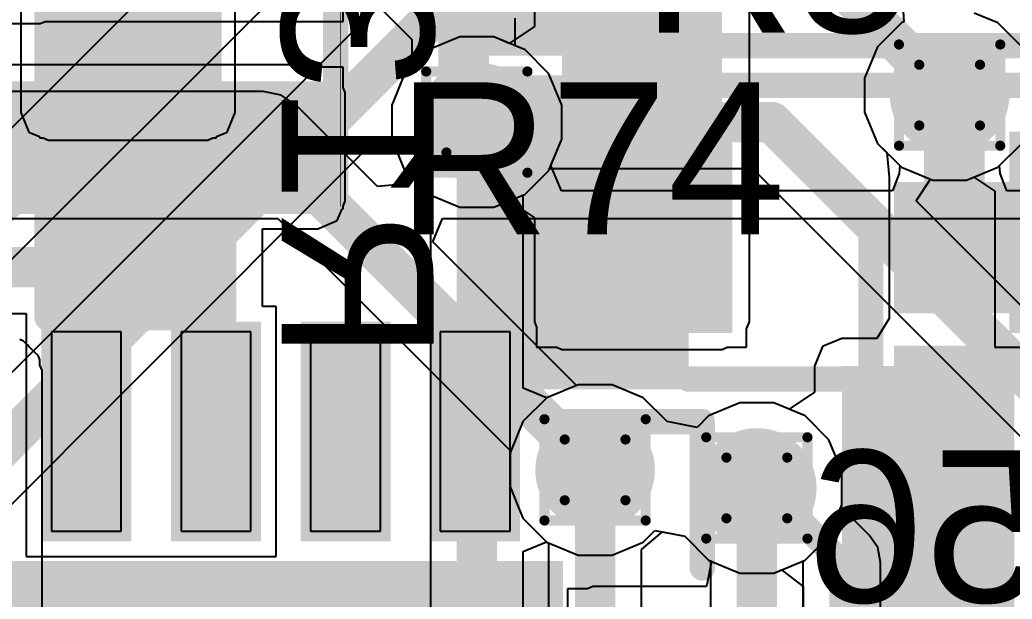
# Model space of a CAD drawing. Header units: inches. Extents: x -22 to 5433, y -13 to 5447.
# Drawn here: x -9.256 to -4.277, y 13.8 to 16.705 of the extents above; entities that cross this region are included whole.
import ezdxf

# ---------------------------------------------------------------- set-up
doc = ezdxf.new("R2010")
doc.units = ezdxf.units.IN
for name, color, linetype in [('Bottom Layer', 5, 'Continuous'), ('Bottom Overlay', 54, 'Continuous'), ('Bottom Paste', 16, 'Continuous'), ('Bottom Solder', 6, 'Continuous'), ('Drill Drawing', 1, 'Continuous'), ('Ground', 16, 'Continuous'), ('Power', 76, 'Continuous'), ('Top Layer', 1, 'Continuous'), ('Top Overlay', 2, 'Continuous'), ('Top Paste', 8, 'Continuous'), ('Top Solder', 216, 'Continuous'), ('Via Holes', 16, 'Continuous')]:
    doc.layers.add(name, color=color, linetype=linetype)
doc.styles.add('Arial', font='', dxfattribs={"height": 0.2})
doc.styles.get('Arial').set_extended_font_data('Arial')

msp = doc.modelspace()

# ---------------------------------------------------------------- hatches: boundary and pattern name
at = {"layer": 'Bottom Layer'}
for points in [[(-9.1125, 16.2398), (-8.3125, 16.2398), (-8.3125, 18.7163), (-9.1125, 18.7163)], [(-6.5358, 15.19), (-5.7319, 15.19), (-5.7319, 18.6147), (-6.5358, 18.6147)], [(-8.395, 16.2399), (-9.03, 16.2399), (-9.03, 16.6971), (-8.395, 16.6971)], [(-5.7358, 15.19), (-6.5358, 15.19), (-6.5358, 16.09), (-5.7358, 16.09)], [(-8.395, 15.3001), (-9.03, 15.3001), (-9.03, 15.7573), (-8.395, 15.7573)]]:
    msp.add_hatch(color=5, dxfattribs=at).paths.add_polyline_path(points)
h = msp.add_hatch(color=5, dxfattribs=at)
edge = h.paths.add_edge_path()
edge.add_arc((-4.5905, 16.3278), 0.3, 0, 360)
h = msp.add_hatch(color=5, dxfattribs=at)
edge = h.paths.add_edge_path()
edge.add_arc((-6.9628, 16.1924), 0.3, 0, 360)
h = msp.add_hatch(color=5, dxfattribs=at)
edge = h.paths.add_edge_path()
edge.add_arc((-6.3692, 14.4481), 0.3, 0, 360)
h = msp.add_hatch(color=5, dxfattribs=at)
edge = h.paths.add_edge_path()
edge.add_arc((-5.5577, 14.3575), 0.3, 0, 360)
at = {"layer": 'Bottom Overlay'}
for points in [[(-6.9887, 16.5249), (-5.8965, 16.5249), (-5.8965, 16.8297), (-6.9887, 16.8297)], [(-6.9927, 16.1224), (-5.9005, 16.1224), (-5.9005, 16.4272), (-6.9927, 16.4272)], [(-6.9927, 15.1318), (-6.5609, 15.1318), (-6.5609, 16.1478), (-6.9927, 16.1478)], [(-6.9927, 14.8524), (-5.9005, 14.8524), (-5.9005, 15.1572), (-6.9927, 15.1572)]]:
    msp.add_hatch(color=54, dxfattribs=at).paths.add_polyline_path(points)
at = {"layer": 'Bottom Paste'}
for points in [[(-8.395, 16.2399), (-9.03, 16.2399), (-9.03, 16.6971), (-8.395, 16.6971)], [(-5.7358, 15.19), (-6.5358, 15.19), (-6.5358, 16.09), (-5.7358, 16.09)], [(-8.395, 15.3001), (-9.03, 15.3001), (-9.03, 15.7573), (-8.395, 15.7573)]]:
    msp.add_hatch(color=16, dxfattribs=at).paths.add_polyline_path(points)
at = {"layer": 'Bottom Solder'}
for points in [[(-8.335, 16.1799), (-9.09, 16.1799), (-9.09, 16.7571), (-8.335, 16.7571)], [(-5.6808, 15.135), (-6.5908, 15.135), (-6.5908, 16.145), (-5.6808, 16.145)], [(-3.3808, 15.135), (-4.2908, 15.135), (-4.2908, 16.145), (-3.3808, 16.145)], [(-8.335, 15.2401), (-9.09, 15.2401), (-9.09, 15.8173), (-8.335, 15.8173)]]:
    msp.add_hatch(color=6, dxfattribs=at).paths.add_polyline_path(points)
at = {"layer": 'Ground'}
h = msp.add_hatch(color=16, dxfattribs=at)
edge = h.paths.add_edge_path()
edge.add_arc((-4.5905, 16.3278), 0.3, 0, 360)
h = msp.add_hatch(color=16, dxfattribs=at)
edge = h.paths.add_edge_path()
edge.add_arc((-6.9628, 16.1924), 0.3, 0, 360)
h = msp.add_hatch(color=16, dxfattribs=at)
edge = h.paths.add_edge_path()
edge.add_arc((-6.3692, 14.4481), 0.3, 0, 360)
h = msp.add_hatch(color=16, dxfattribs=at)
edge = h.paths.add_edge_path()
edge.add_arc((-5.5577, 14.3575), 0.3, 0, 360)
at = {"layer": 'Power'}
h = msp.add_hatch(color=76, dxfattribs=at)
edge = h.paths.add_edge_path()
edge.add_arc((-4.5905, 16.3278), 0.3, 0, 360)
h = msp.add_hatch(color=76, dxfattribs=at)
edge = h.paths.add_edge_path()
edge.add_arc((-6.9628, 16.1924), 0.3, 0, 360)
h = msp.add_hatch(color=76, dxfattribs=at)
edge = h.paths.add_edge_path()
edge.add_arc((-6.3692, 14.4481), 0.3, 0, 360)
h = msp.add_hatch(color=76, dxfattribs=at)
edge = h.paths.add_edge_path()
edge.add_arc((-5.5577, 14.3575), 0.3, 0, 360)
at = {"layer": 'Top Layer'}
h = msp.add_hatch(color=1, dxfattribs=at)
edge = h.paths.add_edge_path()
edge.add_arc((-4.5905, 16.3278), 0.3, 0, 360)
h = msp.add_hatch(color=1, dxfattribs=at)
edge = h.paths.add_edge_path()
edge.add_arc((-6.9628, 16.1924), 0.3, 0, 360)
for points in [[(-9.5319, 15.7954), (-7.76, 15.7954), (-7.76, 16.3415), (-9.5319, 16.3415)], [(-9.4092, 16.3415), (-8.7742, 16.3415), (-8.7742, 15.8843), (-9.4092, 15.8843)], [(-7.76, 15.8843), (-8.395, 15.8843), (-8.395, 16.3415), (-7.76, 16.3415)], [(-4.3674, 15.79), (-4.3674, 15.335), (-4.7674, 15.335), (-4.7674, 15.79)], [(-8.747, 15.14), (-8.747, 14.14), (-9.097, 14.14), (-9.097, 15.14)], [(-8.0967, 15.14), (-8.0967, 14.14), (-8.4467, 14.14), (-8.4467, 15.14)], [(-7.4465, 15.14), (-7.4465, 14.14), (-7.7965, 14.14), (-7.7965, 15.14)], [(-6.7962, 15.14), (-6.7962, 14.14), (-7.1463, 14.14), (-7.1463, 15.14)], [(-5.1307, 12.069), (-4.3674, 12.069), (-4.3674, 14.969), (-5.1307, 14.969)], [(-4.3674, 14.969), (-4.3674, 14.119), (-4.7674, 14.119), (-4.7674, 14.969)], [(-4.7674, 13.49), (-4.7674, 13.945), (-4.3674, 13.945), (-4.3674, 13.49)], [(-6.5814, 13.94), (-6.5814, 11.24), (-9.2814, 11.24), (-9.2814, 13.94)]]:
    msp.add_hatch(color=1, dxfattribs=at).paths.add_polyline_path(points)
h = msp.add_hatch(color=1, dxfattribs=at)
edge = h.paths.add_edge_path()
edge.add_arc((-6.3692, 14.4481), 0.3, 0, 360)
h = msp.add_hatch(color=1, dxfattribs=at)
edge = h.paths.add_edge_path()
edge.add_arc((-5.5577, 14.3575), 0.3, 0, 360)
at = {"layer": 'Top Paste'}
for points in [[(-9.4092, 16.3415), (-8.7742, 16.3415), (-8.7742, 15.8843), (-9.4092, 15.8843)], [(-7.76, 15.8843), (-8.395, 15.8843), (-8.395, 16.3415), (-7.76, 16.3415)], [(-4.4174, 14.919), (-4.4174, 14.169), (-4.7174, 14.169), (-4.7174, 14.919)]]:
    msp.add_hatch(color=8, dxfattribs=at).paths.add_polyline_path(points)
at = {"layer": 'Top Solder'}
for points in [[(-9.4642, 16.3965), (-8.7192, 16.3965), (-8.7192, 15.8293), (-9.4642, 15.8293)], [(-7.705, 15.8293), (-8.45, 15.8293), (-8.45, 16.3965), (-7.705, 16.3965)], [(-4.2658, 15.8916), (-4.2658, 15.2334), (-4.869, 15.2334), (-4.869, 15.8916)], [(-8.6962, 15.1908), (-8.6962, 14.0892), (-9.1478, 14.0892), (-9.1478, 15.1908)], [(-8.0459, 15.1908), (-8.0459, 14.0892), (-8.4975, 14.0892), (-8.4975, 15.1908)], [(-7.3957, 15.1908), (-7.3957, 14.0892), (-7.8473, 14.0892), (-7.8473, 15.1908)], [(-6.7454, 15.1908), (-6.7454, 14.0892), (-7.1971, 14.0892), (-7.1971, 15.1908)], [(-4.2658, 15.0706), (-4.2658, 14.0174), (-4.869, 14.0174), (-4.869, 15.0706)], [(-4.869, 13.3884), (-4.869, 14.0466), (-4.2658, 14.0466), (-4.2658, 13.3884)], [(-6.5306, 13.9908), (-6.5306, 11.1892), (-9.3322, 11.1892), (-9.3322, 13.9908)]]:
    msp.add_hatch(color=216, dxfattribs=at).paths.add_polyline_path(points)
at = {"layer": 'Via Holes'}
h = msp.add_hatch(color=7, dxfattribs=at)
edge = h.paths.add_edge_path()
edge.add_arc((-4.5905, 16.3278), 0.15, 0, 360)
h = msp.add_hatch(color=7, dxfattribs=at)
edge = h.paths.add_edge_path()
edge.add_arc((-6.9628, 16.1924), 0.15, 0, 360)
h = msp.add_hatch(color=7, dxfattribs=at)
edge = h.paths.add_edge_path()
edge.add_arc((-6.3692, 14.4481), 0.15, 0, 360)
h = msp.add_hatch(color=7, dxfattribs=at)
edge = h.paths.add_edge_path()
edge.add_arc((-5.5577, 14.3575), 0.15, 0, 360)

# ---------------------------------------------------------------- linework, layer by layer
at = {"layer": 'Bottom Layer'}
for p, q in [((-5.5945, 15.19), (-5.5945, 18.1293)), ((-9.25, 17.757), (-9.25, 16.2398)), ((-8.175, 16.2398), (-8.175, 17.0886)), ((-6.6733, 17.0803), (-6.6733, 16.6721)), ((-4.8295, 16.8284), (-4.8194, 16.6951)), ((-4.8324, 16.6898), (-4.9525, 16.5696)), ((-4.8194, 16.6951), (-4.8324, 16.6898)), ((-6.6733, 16.6721), (-6.8003, 16.5872)), ((-7.0477, 16.6194), (-7.2047, 16.5544)), ((-6.8779, 16.6194), (-7.0477, 16.6194)), ((-6.8003, 16.5872), (-6.8779, 16.6194)), ((-7.2047, 16.5544), (-7.3248, 16.4342)), ((-4.9525, 16.5696), (-5.0175, 16.4127)), ((-7.3248, 16.4342), (-7.3898, 16.2773)), ((-5.0175, 16.4127), (-5.0175, 16.2428)), ((-9.25, 16.2398), (-9.2097, 16.1426)), ((-8.2153, 16.1426), (-8.175, 16.2398)), ((-7.3898, 16.2773), (-7.3898, 16.1074)), ((-5.0175, 16.2428), (-4.9525, 16.0859)), ((-9.2097, 16.1426), (-9.157, 16.1208)), ((-8.268, 16.1208), (-8.2153, 16.1426)), ((-9.157, 16.1208), (-9.157, 16.1129)), ((-9.157, 16.1129), (-9.138, 16.1129)), ((-9.138, 16.1129), (-9.1125, 16.1024)), ((-9.1125, 16.1024), (-8.3125, 16.1024)), ((-8.3125, 16.1024), (-8.287, 16.1129)), ((-8.287, 16.1129), (-8.268, 16.1129)), ((-8.268, 16.1129), (-8.268, 16.1208)), ((-7.3898, 16.1074), (-7.3248, 15.9505)), ((-4.9525, 16.0859), (-4.8324, 15.9658)), ((-7.3248, 15.9505), (-7.2047, 15.8304)), ((-4.8324, 15.9658), (-4.6754, 15.9008)), ((-4.6754, 15.9008), (-4.5056, 15.9008)), ((-4.5056, 15.9008), (-4.4684, 15.9162)), ((-4.4684, 15.9162), (-4.3628, 15.8456)), ((-4.3628, 15.8456), (-4.3628, 15.063)), ((-7.2047, 15.8304), (-7.0477, 15.7654)), ((-6.8779, 15.7654), (-6.8003, 15.7975)), ((-6.8003, 15.7975), (-6.6733, 15.7127)), ((-7.0477, 15.7654), (-6.8779, 15.7654)), ((-6.6733, 15.7127), (-6.6733, 15.19)), ((-6.6733, 15.19), (-6.6628, 15.1647)), ((-5.6088, 15.1554), (-5.5945, 15.19)), ((-6.6628, 15.1647), (-6.6628, 15.063)), ((-5.6088, 15.063), (-5.6088, 15.1554)), ((-9.2368, 15.0936), (-9.2561, 15.1017)), ((-9.2174, 15.0743), (-9.2368, 15.0936)), ((-9.2368, 15.0936), (-9.2368, 15.0936)), ((-9.2368, 15.0936), (-9.2368, 15.0936)), ((-9.2115, 15.0719), (-9.2174, 15.0743)), ((-9.2091, 15.0659), (-9.2115, 15.0719)), ((-9.1901, 15.047), (-9.2091, 15.0659)), ((-9.1842, 15.0445), (-9.1901, 15.047)), ((-9.1817, 15.0386), (-9.1842, 15.0445)), ((-9.1624, 15.0193), (-9.1817, 15.0386)), ((-6.6628, 15.063), (-6.5611, 15.063)), ((-6.5611, 15.063), (-6.5358, 15.0525)), ((-6.5358, 15.0525), (-5.7319, 15.0525)), ((-5.7319, 15.0525), (-5.7067, 15.063)), ((-5.7067, 15.063), (-5.6088, 15.063)), ((-4.3628, 15.063), (-3.3088, 15.063)), ((-9.1624, 15.0192), (-9.1624, 15.0193)), ((-9.1544, 14.9999), (-9.1624, 15.0192)), ((-9.1624, 15.0192), (-9.1624, 15.0192)), ((-9.1544, 14.9726), (-9.1544, 14.9999)), ((-9.1439, 14.9473), (-9.1544, 14.9726)), ((-9.1439, 11.8872), (-9.1439, 14.9473)), ((-6.4542, 14.8751), (-6.6111, 14.8101)), ((-6.2843, 14.8751), (-6.4542, 14.8751)), ((-6.1274, 14.8101), (-6.2843, 14.8751)), ((-6.6111, 14.8101), (-6.7312, 14.69)), ((-6.0073, 14.69), (-6.1274, 14.8101)), ((-5.6426, 14.7845), (-5.7996, 14.7195)), ((-5.4728, 14.7845), (-5.6426, 14.7845)), ((-5.3158, 14.7195), (-5.4728, 14.7845)), ((-6.7312, 14.69), (-6.7962, 14.533)), ((-5.8579, 14.6612), (-6.0073, 14.69)), ((-5.7996, 14.7195), (-5.8579, 14.6612)), ((-5.1957, 14.5993), (-5.3158, 14.7195)), ((-5.1307, 14.4424), (-5.1957, 14.5993)), ((-6.7962, 14.533), (-6.7962, 14.3632)), ((-5.1307, 14.2725), (-5.1307, 14.4424)), ((-6.7962, 14.3632), (-6.7312, 14.2062)), ((-5.1348, 14.2626), (-5.1307, 14.2725)), ((-4.9934, 14.1211), (-5.1348, 14.2626)), ((-6.7312, 14.2062), (-6.6111, 14.0861)), ((-6.1362, 14.0481), (-6.0318, 14.1372)), ((-6.0318, 14.1372), (-5.9197, 14.1156)), ((-5.9197, 14.1156), (-5.7996, 13.9955)), ((-4.9933, 14.1211), (-4.9934, 14.1211)), ((-4.9512, 14.0581), (-4.9933, 14.1211)), ((-6.6111, 14.0861), (-6.6023, 14.0825)), ((-6.6023, 14.0825), (-6.6023, 12.6964)), ((-6.1362, 12.7929), (-6.1362, 14.0481)), ((-4.9365, 13.9837), (-4.9512, 14.0581)), ((-5.7996, 13.9955), (-5.6426, 13.9305)), ((-5.4728, 13.9305), (-5.434, 13.9465)), ((-5.434, 13.9465), (-5.3249, 13.8624)), ((-4.9365, 13.4427), (-4.9365, 13.9837)), ((-5.6426, 13.9305), (-5.4728, 13.9305)), ((-5.3249, 13.8624), (-5.3249, 13.4427))]:
    msp.add_line(p, q, dxfattribs=at)
for points in [[(-6.1339, 16.4761, 0.127, 0.127, 0), (-6.1339, 17.0212, 0.127, 0.127, 0)], [(-6.3692, 12.6964, 0.2032, 0.2032, 0), (-6.3692, 14.4481, 0.2032, 0.2032, 0)], [(-5.5577, 14.3575, 0.127, 0.127, 0), (-5.5044, 14.3575, 0.127, 0.127, 0)], [(-5.5044, 14.3575, 0.127, 0.127, 0), (-5.1307, 13.9837, 0.127, 0.127, 0)], [(-5.1307, 13.0871, 0.127, 0.127, 0), (-5.1307, 13.9837, 0.127, 0.127, 0)]]:
    msp.add_lwpolyline(points, format="xyseb", dxfattribs=at)
for points in [[(-6.1656, 16.4761, 0.0635, 0.0635, 1), (-6.1021, 16.4761, 0.0635, 0.0635, 1)], [(-6.42, 14.4481, 0.1016, 0.1016, 1), (-6.3184, 14.4481, 0.1016, 0.1016, 1)], [(-5.5894, 14.3575, 0.0635, 0.0635, 1), (-5.5259, 14.3575, 0.0635, 0.0635, 1)], [(-5.5362, 14.3575, 0.0635, 0.0635, 1), (-5.4727, 14.3575, 0.0635, 0.0635, 1)], [(-5.5362, 14.3575, 0.0635, 0.0635, 1), (-5.4727, 14.3575, 0.0635, 0.0635, 1)], [(-5.1624, 13.9837, 0.0635, 0.0635, 1), (-5.0989, 13.9837, 0.0635, 0.0635, 1)], [(-5.1624, 13.9837, 0.0635, 0.0635, 1), (-5.0989, 13.9837, 0.0635, 0.0635, 1)]]:
    msp.add_lwpolyline(points, format="xyseb", close=True, dxfattribs=at)
at = {"layer": 'Bottom Overlay'}
for points in [[(-9.1189, 16.278, 0.127, 0.127, 0), (-9.1189, 16.786, 0.127, 0.127, 0)], [(-8.3061, 16.278, 0.127, 0.127, 0), (-8.3061, 16.786, 0.127, 0.127, 0)], [(-5.8963, 16.5755, 0.127, 0.127, 0), (-4.0421, 16.5755, 0.127, 0.127, 0)], [(-5.9002, 16.3766, 0.127, 0.127, 0), (-4.046, 16.3766, 0.127, 0.127, 0)], [(-9.1189, 15.2112, 0.127, 0.127, 0), (-9.1189, 15.7192, 0.127, 0.127, 0)], [(-8.3061, 15.2112, 0.127, 0.127, 0), (-8.3061, 15.7192, 0.127, 0.127, 0)], [(-9.1189, 15.2112, 0.127, 0.127, 0), (-8.3061, 15.2112, 0.127, 0.127, 0)], [(-5.9002, 14.9034, 0.127, 0.127, 0), (-4.046, 14.9034, 0.127, 0.127, 0)]]:
    msp.add_lwpolyline(points, format="xyseb", dxfattribs=at)
for points in [[(-5.9281, 16.5755, 0.0635, 0.0635, 1), (-5.8646, 16.5755, 0.0635, 0.0635, 1)], [(-5.932, 16.3766, 0.0635, 0.0635, 1), (-5.8685, 16.3766, 0.0635, 0.0635, 1)], [(-9.1506, 16.278, 0.0635, 0.0635, 1), (-9.0871, 16.278, 0.0635, 0.0635, 1)], [(-8.3378, 16.278, 0.0635, 0.0635, 1), (-8.2743, 16.278, 0.0635, 0.0635, 1)], [(-9.1506, 15.7192, 0.0635, 0.0635, 1), (-9.0871, 15.7192, 0.0635, 0.0635, 1)], [(-8.3378, 15.7192, 0.0635, 0.0635, 1), (-8.2743, 15.7192, 0.0635, 0.0635, 1)], [(-9.1506, 15.2112, 0.0635, 0.0635, 1), (-9.0871, 15.2112, 0.0635, 0.0635, 1)], [(-9.1506, 15.2112, 0.0635, 0.0635, 1), (-9.0871, 15.2112, 0.0635, 0.0635, 1)], [(-8.3378, 15.2112, 0.0635, 0.0635, 1), (-8.2743, 15.2112, 0.0635, 0.0635, 1)], [(-8.3378, 15.2112, 0.0635, 0.0635, 1), (-8.2743, 15.2112, 0.0635, 0.0635, 1)], [(-5.932, 14.9034, 0.0635, 0.0635, 1), (-5.8685, 14.9034, 0.0635, 0.0635, 1)]]:
    msp.add_lwpolyline(points, format="xyseb", close=True, dxfattribs=at)
at = {"layer": 'Drill Drawing'}
for points in [[(-4.8445, 16.5818, 0.0508, 0.0508, 0), (-4.3365, 16.5818, 0.0508, 0.0508, 0)], [(-4.8445, 16.0738, 0.0508, 0.0508, 0), (-4.8445, 16.5818, 0.0508, 0.0508, 0)], [(-4.3365, 16.0738, 0.0508, 0.0508, 0), (-4.3365, 16.5818, 0.0508, 0.0508, 0)], [(-4.7429, 16.4802, 0.0508, 0.0508, 0), (-4.4381, 16.4802, 0.0508, 0.0508, 0)], [(-4.7429, 16.1754, 0.0508, 0.0508, 0), (-4.7429, 16.4802, 0.0508, 0.0508, 0)], [(-4.4381, 16.1754, 0.0508, 0.0508, 0), (-4.4381, 16.4802, 0.0508, 0.0508, 0)], [(-7.2168, 16.4464, 0.0508, 0.0508, 0), (-6.7088, 16.4464, 0.0508, 0.0508, 0)], [(-7.2168, 15.9384, 0.0508, 0.0508, 0), (-7.2168, 16.4464, 0.0508, 0.0508, 0)], [(-6.7088, 15.9384, 0.0508, 0.0508, 0), (-6.7088, 16.4464, 0.0508, 0.0508, 0)], [(-7.1152, 16.3448, 0.0508, 0.0508, 0), (-6.8104, 16.3448, 0.0508, 0.0508, 0)], [(-7.1152, 16.04, 0.0508, 0.0508, 0), (-7.1152, 16.3448, 0.0508, 0.0508, 0)], [(-6.8104, 16.04, 0.0508, 0.0508, 0), (-6.8104, 16.3448, 0.0508, 0.0508, 0)], [(-4.7429, 16.1754, 0.0508, 0.0508, 0), (-4.4381, 16.1754, 0.0508, 0.0508, 0)], [(-4.8445, 16.0738, 0.0508, 0.0508, 0), (-4.3365, 16.0738, 0.0508, 0.0508, 0)], [(-7.1152, 16.04, 0.0508, 0.0508, 0), (-6.8104, 16.04, 0.0508, 0.0508, 0)], [(-7.2168, 15.9384, 0.0508, 0.0508, 0), (-6.7088, 15.9384, 0.0508, 0.0508, 0)], [(-6.6232, 14.7021, 0.0508, 0.0508, 0), (-6.1152, 14.7021, 0.0508, 0.0508, 0)], [(-6.6232, 14.1941, 0.0508, 0.0508, 0), (-6.6232, 14.7021, 0.0508, 0.0508, 0)], [(-6.1152, 14.1941, 0.0508, 0.0508, 0), (-6.1152, 14.7021, 0.0508, 0.0508, 0)], [(-6.5216, 14.6005, 0.0508, 0.0508, 0), (-6.2168, 14.6005, 0.0508, 0.0508, 0)], [(-6.5216, 14.2957, 0.0508, 0.0508, 0), (-6.5216, 14.6005, 0.0508, 0.0508, 0)], [(-6.2168, 14.2957, 0.0508, 0.0508, 0), (-6.2168, 14.6005, 0.0508, 0.0508, 0)], [(-5.8117, 14.6115, 0.0508, 0.0508, 0), (-5.3037, 14.6115, 0.0508, 0.0508, 0)], [(-5.8117, 14.1035, 0.0508, 0.0508, 0), (-5.8117, 14.6115, 0.0508, 0.0508, 0)], [(-5.3037, 14.1035, 0.0508, 0.0508, 0), (-5.3037, 14.6115, 0.0508, 0.0508, 0)], [(-5.7101, 14.5099, 0.0508, 0.0508, 0), (-5.4053, 14.5099, 0.0508, 0.0508, 0)], [(-5.7101, 14.2051, 0.0508, 0.0508, 0), (-5.7101, 14.5099, 0.0508, 0.0508, 0)], [(-5.4053, 14.2051, 0.0508, 0.0508, 0), (-5.4053, 14.5099, 0.0508, 0.0508, 0)], [(-6.5216, 14.2957, 0.0508, 0.0508, 0), (-6.2168, 14.2957, 0.0508, 0.0508, 0)], [(-6.6232, 14.1941, 0.0508, 0.0508, 0), (-6.1152, 14.1941, 0.0508, 0.0508, 0)], [(-5.7101, 14.2051, 0.0508, 0.0508, 0), (-5.4053, 14.2051, 0.0508, 0.0508, 0)], [(-5.8117, 14.1035, 0.0508, 0.0508, 0), (-5.3037, 14.1035, 0.0508, 0.0508, 0)]]:
    msp.add_lwpolyline(points, format="xyseb", dxfattribs=at)
for points in [[(-4.8572, 16.5818, 0.0254, 0.0254, 1), (-4.8318, 16.5818, 0.0254, 0.0254, 1)], [(-4.8572, 16.5818, 0.0254, 0.0254, 1), (-4.8318, 16.5818, 0.0254, 0.0254, 1)], [(-4.3492, 16.5818, 0.0254, 0.0254, 1), (-4.3238, 16.5818, 0.0254, 0.0254, 1)], [(-4.3492, 16.5818, 0.0254, 0.0254, 1), (-4.3238, 16.5818, 0.0254, 0.0254, 1)], [(-4.7556, 16.4802, 0.0254, 0.0254, 1), (-4.7302, 16.4802, 0.0254, 0.0254, 1)], [(-4.7556, 16.4802, 0.0254, 0.0254, 1), (-4.7302, 16.4802, 0.0254, 0.0254, 1)], [(-4.4508, 16.4802, 0.0254, 0.0254, 1), (-4.4254, 16.4802, 0.0254, 0.0254, 1)], [(-4.4508, 16.4802, 0.0254, 0.0254, 1), (-4.4254, 16.4802, 0.0254, 0.0254, 1)], [(-7.2295, 16.4464, 0.0254, 0.0254, 1), (-7.2041, 16.4464, 0.0254, 0.0254, 1)], [(-7.2295, 16.4464, 0.0254, 0.0254, 1), (-7.2041, 16.4464, 0.0254, 0.0254, 1)], [(-6.7215, 16.4464, 0.0254, 0.0254, 1), (-6.6961, 16.4464, 0.0254, 0.0254, 1)], [(-6.7215, 16.4464, 0.0254, 0.0254, 1), (-6.6961, 16.4464, 0.0254, 0.0254, 1)], [(-7.1279, 16.3448, 0.0254, 0.0254, 1), (-7.1025, 16.3448, 0.0254, 0.0254, 1)], [(-7.1279, 16.3448, 0.0254, 0.0254, 1), (-7.1025, 16.3448, 0.0254, 0.0254, 1)], [(-6.8231, 16.3448, 0.0254, 0.0254, 1), (-6.7977, 16.3448, 0.0254, 0.0254, 1)], [(-6.8231, 16.3448, 0.0254, 0.0254, 1), (-6.7977, 16.3448, 0.0254, 0.0254, 1)], [(-4.7556, 16.1754, 0.0254, 0.0254, 1), (-4.7302, 16.1754, 0.0254, 0.0254, 1)], [(-4.7556, 16.1754, 0.0254, 0.0254, 1), (-4.7302, 16.1754, 0.0254, 0.0254, 1)], [(-4.4508, 16.1754, 0.0254, 0.0254, 1), (-4.4254, 16.1754, 0.0254, 0.0254, 1)], [(-4.4508, 16.1754, 0.0254, 0.0254, 1), (-4.4254, 16.1754, 0.0254, 0.0254, 1)], [(-4.8572, 16.0738, 0.0254, 0.0254, 1), (-4.8318, 16.0738, 0.0254, 0.0254, 1)], [(-4.8572, 16.0738, 0.0254, 0.0254, 1), (-4.8318, 16.0738, 0.0254, 0.0254, 1)], [(-4.3492, 16.0738, 0.0254, 0.0254, 1), (-4.3238, 16.0738, 0.0254, 0.0254, 1)], [(-4.3492, 16.0738, 0.0254, 0.0254, 1), (-4.3238, 16.0738, 0.0254, 0.0254, 1)], [(-7.1279, 16.04, 0.0254, 0.0254, 1), (-7.1025, 16.04, 0.0254, 0.0254, 1)], [(-7.1279, 16.04, 0.0254, 0.0254, 1), (-7.1025, 16.04, 0.0254, 0.0254, 1)], [(-6.8231, 16.04, 0.0254, 0.0254, 1), (-6.7977, 16.04, 0.0254, 0.0254, 1)], [(-6.8231, 16.04, 0.0254, 0.0254, 1), (-6.7977, 16.04, 0.0254, 0.0254, 1)], [(-7.2295, 15.9384, 0.0254, 0.0254, 1), (-7.2041, 15.9384, 0.0254, 0.0254, 1)], [(-7.2295, 15.9384, 0.0254, 0.0254, 1), (-7.2041, 15.9384, 0.0254, 0.0254, 1)], [(-6.7215, 15.9384, 0.0254, 0.0254, 1), (-6.6961, 15.9384, 0.0254, 0.0254, 1)], [(-6.7215, 15.9384, 0.0254, 0.0254, 1), (-6.6961, 15.9384, 0.0254, 0.0254, 1)], [(-6.6359, 14.7021, 0.0254, 0.0254, 1), (-6.6105, 14.7021, 0.0254, 0.0254, 1)], [(-6.6359, 14.7021, 0.0254, 0.0254, 1), (-6.6105, 14.7021, 0.0254, 0.0254, 1)], [(-6.1279, 14.7021, 0.0254, 0.0254, 1), (-6.1025, 14.7021, 0.0254, 0.0254, 1)], [(-6.1279, 14.7021, 0.0254, 0.0254, 1), (-6.1025, 14.7021, 0.0254, 0.0254, 1)], [(-6.5343, 14.6005, 0.0254, 0.0254, 1), (-6.5089, 14.6005, 0.0254, 0.0254, 1)], [(-6.5343, 14.6005, 0.0254, 0.0254, 1), (-6.5089, 14.6005, 0.0254, 0.0254, 1)], [(-6.2295, 14.6005, 0.0254, 0.0254, 1), (-6.2041, 14.6005, 0.0254, 0.0254, 1)], [(-6.2295, 14.6005, 0.0254, 0.0254, 1), (-6.2041, 14.6005, 0.0254, 0.0254, 1)], [(-5.8244, 14.6115, 0.0254, 0.0254, 1), (-5.799, 14.6115, 0.0254, 0.0254, 1)], [(-5.8244, 14.6115, 0.0254, 0.0254, 1), (-5.799, 14.6115, 0.0254, 0.0254, 1)], [(-5.3164, 14.6115, 0.0254, 0.0254, 1), (-5.291, 14.6115, 0.0254, 0.0254, 1)], [(-5.3164, 14.6115, 0.0254, 0.0254, 1), (-5.291, 14.6115, 0.0254, 0.0254, 1)], [(-5.7228, 14.5099, 0.0254, 0.0254, 1), (-5.6974, 14.5099, 0.0254, 0.0254, 1)], [(-5.7228, 14.5099, 0.0254, 0.0254, 1), (-5.6974, 14.5099, 0.0254, 0.0254, 1)], [(-5.418, 14.5099, 0.0254, 0.0254, 1), (-5.3926, 14.5099, 0.0254, 0.0254, 1)], [(-5.418, 14.5099, 0.0254, 0.0254, 1), (-5.3926, 14.5099, 0.0254, 0.0254, 1)], [(-6.5343, 14.2957, 0.0254, 0.0254, 1), (-6.5089, 14.2957, 0.0254, 0.0254, 1)], [(-6.5343, 14.2957, 0.0254, 0.0254, 1), (-6.5089, 14.2957, 0.0254, 0.0254, 1)], [(-6.2295, 14.2957, 0.0254, 0.0254, 1), (-6.2041, 14.2957, 0.0254, 0.0254, 1)], [(-6.2295, 14.2957, 0.0254, 0.0254, 1), (-6.2041, 14.2957, 0.0254, 0.0254, 1)], [(-6.6359, 14.1941, 0.0254, 0.0254, 1), (-6.6105, 14.1941, 0.0254, 0.0254, 1)], [(-6.6359, 14.1941, 0.0254, 0.0254, 1), (-6.6105, 14.1941, 0.0254, 0.0254, 1)], [(-6.1279, 14.1941, 0.0254, 0.0254, 1), (-6.1025, 14.1941, 0.0254, 0.0254, 1)], [(-6.1279, 14.1941, 0.0254, 0.0254, 1), (-6.1025, 14.1941, 0.0254, 0.0254, 1)], [(-5.7228, 14.2051, 0.0254, 0.0254, 1), (-5.6974, 14.2051, 0.0254, 0.0254, 1)], [(-5.7228, 14.2051, 0.0254, 0.0254, 1), (-5.6974, 14.2051, 0.0254, 0.0254, 1)], [(-5.418, 14.2051, 0.0254, 0.0254, 1), (-5.3926, 14.2051, 0.0254, 0.0254, 1)], [(-5.418, 14.2051, 0.0254, 0.0254, 1), (-5.3926, 14.2051, 0.0254, 0.0254, 1)], [(-5.8244, 14.1035, 0.0254, 0.0254, 1), (-5.799, 14.1035, 0.0254, 0.0254, 1)], [(-5.8244, 14.1035, 0.0254, 0.0254, 1), (-5.799, 14.1035, 0.0254, 0.0254, 1)], [(-5.3164, 14.1035, 0.0254, 0.0254, 1), (-5.291, 14.1035, 0.0254, 0.0254, 1)], [(-5.3164, 14.1035, 0.0254, 0.0254, 1), (-5.291, 14.1035, 0.0254, 0.0254, 1)]]:
    msp.add_lwpolyline(points, format="xyseb", close=True, dxfattribs=at)
at = {"layer": 'Ground'}
for p, q in [((-7.928, 17.5328), (-9.877, 15.5838)), ((-9.5474, 15.2542), (-7.6667, 17.1349)), ((-7.2245, 17.0079), (-9.0198, 15.2126)), ((-4.3486, 16.6898), (-4.4671, 16.7388)), ((-4.2285, 16.5696), (-4.3486, 16.6898)), ((-4.3486, 15.9658), (-4.2285, 16.0859)), ((-8.6901, 14.883), (-7.5071, 16.066)), ((-7.5071, 16.066), (-7.3594, 16.0341)), ((-7.3594, 16.0341), (-7.3248, 15.9505)), ((-7.3248, 15.9505), (-7.2047, 15.8304)), ((-6.7209, 15.8304), (-6.6008, 15.9505)), ((-6.6008, 15.9505), (-6.5972, 15.9593)), ((-6.5972, 15.9593), (-5.5795, 15.9593)), ((-5.5795, 15.9593), (-4.0363, 14.4161)), ((-4.5056, 15.9008), (-4.3486, 15.9658)), ((-4.7588, 15.7978), (-4.6869, 15.9055)), ((-4.6869, 15.9055), (-4.6754, 15.9008)), ((-4.6754, 15.9008), (-4.5056, 15.9008)), ((-7.2047, 15.8304), (-7.1959, 15.8267)), ((-7.1959, 15.8267), (-7.1959, 13.5986)), ((-6.7297, 15.8267), (-6.7209, 15.8304)), ((-6.7297, 14.8574), (-6.7297, 15.8267)), ((-3.7749, 14.814), (-4.7588, 15.7978)), ((-9.0198, 15.2126), (-11.0127, 13.2197)), ((-9.0198, 15.2126), (-9.0198, 15.2126)), ((-11.7219, 11.8512), (-8.6901, 14.883)), ((-8.6901, 14.883), (-8.6901, 14.883)), ((-6.6124, 14.8088), (-6.7297, 14.8574)), ((-6.4542, 14.8751), (-6.6111, 14.8101)), ((-6.2843, 14.8751), (-6.4542, 14.8751)), ((-6.1274, 14.8101), (-6.2843, 14.8751)), ((-6.6111, 14.8101), (-6.6124, 14.8088)), ((-6.0073, 14.69), (-6.1274, 14.8101)), ((-5.6426, 14.7845), (-5.7996, 14.7195)), ((-5.4728, 14.7845), (-5.6426, 14.7845)), ((-5.3158, 14.7195), (-5.4728, 14.7845)), ((-5.8579, 14.6612), (-6.0073, 14.69)), ((-5.7996, 14.7195), (-5.8579, 14.6612)), ((-5.1957, 14.5993), (-5.3158, 14.7195)), ((-5.1307, 14.4424), (-5.1957, 14.5993)), ((-5.1307, 14.2725), (-5.1307, 14.4424)), ((-5.1957, 14.1156), (-5.1307, 14.2725)), ((-6.1274, 14.0861), (-6.0691, 14.1444)), ((-6.0691, 14.1444), (-5.9197, 14.1156)), ((-5.9197, 14.1156), (-5.7996, 13.9955)), ((-5.3158, 13.9955), (-5.1957, 14.1156)), ((-6.7297, 14.0388), (-6.6124, 14.0874)), ((-6.6124, 14.0874), (-6.6111, 14.0861)), ((-6.6111, 14.0861), (-6.4542, 14.0211)), ((-6.2843, 14.0211), (-6.1274, 14.0861)), ((-6.7297, 13.6952), (-6.7297, 14.0388)), ((-6.4542, 14.0211), (-6.2843, 14.0211)), ((-5.7996, 13.9955), (-5.7908, 13.9918)), ((-5.7908, 13.9918), (-5.7908, 7.549)), ((-5.3246, 13.9918), (-5.3158, 13.9955)), ((-5.3246, 7.6455), (-5.3246, 13.9918))]:
    msp.add_line(p, q, dxfattribs=at)
for points in [[(-9.9707, 15.1604, 0.2032, 0.2032, 0), (-7.7632, 17.368, 0.2032, 0.2032, 0)], [(-8.855, 15.0478, 0.2032, 0.2032, 0), (-7.0326, 16.8701, 0.2032, 0.2032, 0)], [(-5.1328, 16.8701, 0.2032, 0.2032, 0), (-4.5905, 16.3278, 0.2032, 0.2032, 0)], [(-6.9628, 16.1924, 0.2032, 0.2032, 0), (-5.483, 16.1924, 0.2032, 0.2032, 0)], [(-6.9628, 13.5986, 0.2032, 0.2032, 0), (-6.9628, 16.1924, 0.2032, 0.2032, 0)], [(-5.483, 16.1924, 0.2032, 0.2032, 0), (-3.8715, 14.5809, 0.2032, 0.2032, 0)], [(-11.9689, 11.9338, 0.2032, 0.2032, 0), (-8.855, 15.0478, 0.2032, 0.2032, 0)], [(-5.5577, 7.549, 0.2032, 0.2032, 0), (-5.5577, 14.3575, 0.2032, 0.2032, 0)]]:
    msp.add_lwpolyline(points, format="xyseb", dxfattribs=at)
for points in [[(-4.6413, 16.3278, 0.1016, 0.1016, 1), (-4.5397, 16.3278, 0.1016, 0.1016, 1)], [(-7.0136, 16.1924, 0.1016, 0.1016, 1), (-6.912, 16.1924, 0.1016, 0.1016, 1)], [(-7.0136, 16.1924, 0.1016, 0.1016, 1), (-6.912, 16.1924, 0.1016, 0.1016, 1)], [(-5.5338, 16.1924, 0.1016, 0.1016, 1), (-5.4322, 16.1924, 0.1016, 0.1016, 1)], [(-5.5338, 16.1924, 0.1016, 0.1016, 1), (-5.4322, 16.1924, 0.1016, 0.1016, 1)], [(-8.9058, 15.0478, 0.1016, 0.1016, 1), (-8.8042, 15.0478, 0.1016, 0.1016, 1)], [(-8.9058, 15.0478, 0.1016, 0.1016, 1), (-8.8042, 15.0478, 0.1016, 0.1016, 1)], [(-5.6085, 14.3575, 0.1016, 0.1016, 1), (-5.5069, 14.3575, 0.1016, 0.1016, 1)]]:
    msp.add_lwpolyline(points, format="xyseb", close=True, dxfattribs=at)
at = {"layer": 'Power'}
for p, q in [((-4.8295, 16.8284), (-4.8194, 16.6951)), ((-4.3486, 16.6898), (-4.4671, 16.7388)), ((-4.8324, 16.6898), (-4.9525, 16.5696)), ((-4.8194, 16.6951), (-4.8324, 16.6898)), ((-4.2285, 16.5696), (-4.3486, 16.6898)), ((-7.0477, 16.6194), (-7.2047, 16.5544)), ((-6.8779, 16.6194), (-7.0477, 16.6194)), ((-6.7209, 16.5544), (-6.8779, 16.6194)), ((-7.2047, 16.5544), (-7.3248, 16.4342)), ((-6.6008, 16.4342), (-6.7209, 16.5544)), ((-4.9525, 16.5696), (-5.0175, 16.4127)), ((-7.3248, 16.4342), (-7.3898, 16.2773)), ((-6.5358, 16.2773), (-6.6008, 16.4342)), ((-5.0175, 16.4127), (-5.0175, 16.2428)), ((-8.0341, 16.346), (-10.4419, 16.346)), ((-7.9449, 16.3282), (-8.0341, 16.346)), ((-7.8693, 16.2777), (-7.9449, 16.3282)), ((-7.4618, 15.8702), (-7.8693, 16.2777)), ((-7.3898, 16.2773), (-7.3898, 16.1074)), ((-6.5358, 16.1074), (-6.5358, 16.2773)), ((-5.0175, 16.2428), (-4.9525, 16.0859)), ((-7.3898, 16.1074), (-7.3248, 15.9505)), ((-6.5911, 15.974), (-6.5358, 16.1074)), ((-4.9525, 16.0859), (-4.8406, 15.974)), ((-4.3403, 15.974), (-4.2285, 16.0859)), ((-7.3248, 15.9505), (-7.295, 15.9206)), ((-6.5383, 15.847), (-6.5911, 15.974)), ((-4.8443, 15.9345), (-4.8776, 15.847)), ((-4.8406, 15.974), (-4.8443, 15.9345)), ((-4.3367, 15.9345), (-4.3403, 15.974)), ((-4.3034, 15.847), (-4.3367, 15.9345)), ((-7.2956, 15.8837), (-7.4618, 15.8702)), ((-7.294, 15.886), (-7.2956, 15.8837)), ((-7.295, 15.9206), (-7.294, 15.886)), ((-4.8776, 15.847), (-6.5383, 15.847)), ((-3.4239, 15.847), (-4.3034, 15.847)), ((-9.874, 15.7096), (-7.9604, 15.7096)), ((-7.9604, 15.7096), (-6.7926, 14.5418)), ((-7.1838, 15.5922), (-7.1352, 15.7096)), ((-7.1352, 15.7096), (-3.2864, 15.7096)), ((-6.463, 14.8714), (-7.1838, 15.5922)), ((-6.4542, 14.8751), (-6.463, 14.8714)), ((-6.2843, 14.8751), (-6.4542, 14.8751)), ((-6.1274, 14.8101), (-6.2843, 14.8751)), ((-6.0073, 14.69), (-6.1274, 14.8101)), ((-5.6426, 14.7845), (-5.7996, 14.7195)), ((-5.4728, 14.7845), (-5.6426, 14.7845)), ((-5.3158, 14.7195), (-5.4728, 14.7845)), ((-5.8579, 14.6612), (-6.0073, 14.69)), ((-5.7996, 14.7195), (-5.8579, 14.6612)), ((-5.1957, 14.5993), (-5.3158, 14.7195)), ((-5.1307, 14.4424), (-5.1957, 14.5993)), ((-6.7926, 14.5418), (-6.7962, 14.533)), ((-6.7962, 14.533), (-6.7962, 14.3632)), ((-5.1307, 14.2725), (-5.1307, 14.4424)), ((-6.7962, 14.3632), (-6.7312, 14.2062)), ((-5.1957, 14.1156), (-5.1307, 14.2725)), ((-6.7312, 14.2062), (-6.6111, 14.0861)), ((-6.1274, 14.0861), (-6.0691, 14.1444)), ((-6.0691, 14.1444), (-5.9197, 14.1156)), ((-5.9197, 14.1156), (-5.7996, 13.9955)), ((-5.3158, 13.9955), (-5.1957, 14.1156)), ((-6.6111, 14.0861), (-6.4542, 14.0211)), ((-6.2843, 14.0211), (-6.1274, 14.0861)), ((-6.4542, 14.0211), (-6.2843, 14.0211)), ((-5.7996, 13.9955), (-5.6426, 13.9305)), ((-5.4728, 13.9305), (-5.3158, 13.9955)), ((-5.6426, 13.9305), (-5.4728, 13.9305))]:
    msp.add_line(p, q, dxfattribs=at)
for points in [[(-13.0464, 16.1129, 0.2032, 0.2032, 0), (-8.0341, 16.1129, 0.2032, 0.2032, 0)], [(-8.0341, 16.1129, 0.2032, 0.2032, 0), (-6.3692, 14.4481, 0.2032, 0.2032, 0)]]:
    msp.add_lwpolyline(points, format="xyseb", dxfattribs=at)
for points in [[(-8.0849, 16.1129, 0.1016, 0.1016, 1), (-7.9833, 16.1129, 0.1016, 0.1016, 1)], [(-8.0849, 16.1129, 0.1016, 0.1016, 1), (-7.9833, 16.1129, 0.1016, 0.1016, 1)], [(-6.42, 14.4481, 0.1016, 0.1016, 1), (-6.3184, 14.4481, 0.1016, 0.1016, 1)]]:
    msp.add_lwpolyline(points, format="xyseb", close=True, dxfattribs=at)
at = {"layer": 'Top Layer'}
for p, q in [((-4.8295, 16.8284), (-4.8194, 16.6951)), ((-7.633, 16.6971), (-7.633, 16.7937)), ((-7.4755, 16.7937), (-7.288, 16.6062)), ((-4.3486, 16.6898), (-4.4671, 16.7388)), ((-12.7866, 16.6866), (-9.1534, 16.6866)), ((-9.1534, 16.6866), (-9.1282, 16.6971)), ((-9.1282, 16.6971), (-8.649, 16.6971)), ((-8.649, 16.6971), (-8.6472, 16.6971)), ((-8.6472, 16.6971), (-8.522, 16.6971)), ((-8.522, 16.6971), (-8.5202, 16.6971)), ((-8.5202, 16.6971), (-7.633, 16.6971)), ((-6.77, 16.5747), (-6.77, 16.7135)), ((-4.8324, 16.6898), (-4.9525, 16.5696)), ((-4.8194, 16.6951), (-4.8324, 16.6898)), ((-4.2285, 16.5696), (-4.3486, 16.6898)), ((-7.288, 16.6062), (-7.288, 16.4711)), ((-6.7209, 16.5544), (-6.77, 16.5747)), ((-6.6008, 16.4342), (-6.7209, 16.5544)), ((-4.9525, 16.5696), (-5.0175, 16.4127)), ((-7.76, 16.479), (-9.5319, 16.479)), ((-7.7347, 16.4685), (-7.76, 16.479)), ((-7.633, 16.4685), (-7.7347, 16.4685)), ((-7.633, 16.3668), (-7.633, 16.4685)), ((-7.3248, 16.4342), (-7.3898, 16.2773)), ((-7.288, 16.4711), (-7.3248, 16.4342)), ((-6.5358, 16.2773), (-6.6008, 16.4342)), ((-5.0175, 16.4127), (-5.0175, 16.2428)), ((-7.6225, 16.3415), (-7.633, 16.3668)), ((-7.6225, 15.7954), (-7.6225, 16.3415)), ((-7.3898, 16.2773), (-7.3898, 16.1074)), ((-6.5358, 16.1074), (-6.5358, 16.2773)), ((-5.0175, 16.2428), (-4.9525, 16.0859)), ((-7.3898, 16.1074), (-7.3248, 15.9505)), ((-6.6008, 15.9505), (-6.5358, 16.1074)), ((-4.9525, 16.0859), (-4.9058, 16.0393)), ((-4.9058, 16.0393), (-4.8944, 15.917)), ((-7.3248, 15.9505), (-7.2047, 15.8304)), ((-6.7209, 15.8304), (-6.6008, 15.9505)), ((-4.8944, 15.917), (-4.8944, 15.917)), ((-4.8944, 15.917), (-4.8944, 15.208)), ((-7.633, 15.7701), (-7.6225, 15.7954)), ((-7.2047, 15.8304), (-7.0477, 15.7654)), ((-6.8779, 15.7654), (-6.7209, 15.8304)), ((-7.6628, 15.6982), (-7.6383, 15.7573)), ((-7.6383, 15.7573), (-7.633, 15.7573)), ((-7.633, 15.7573), (-7.633, 15.7701)), ((-7.0477, 15.7654), (-6.8779, 15.7654)), ((-7.76, 15.6579), (-7.6628, 15.6982)), ((-8.0386, 15.267), (-8.0386, 15.6579)), ((-8.0386, 15.6579), (-7.76, 15.6579)), ((-7.9697, 15.267), (-8.0386, 15.267)), ((-7.9697, 14.013), (-7.9697, 15.267)), ((-9.525, 15.2321), (-9.224, 15.2321)), ((-9.224, 15.2321), (-9.224, 14.013)), ((-4.8944, 15.208), (-4.9559, 15.1065)), ((-5.1307, 15.1065), (-5.2279, 15.0662)), ((-4.9559, 15.1065), (-5.1307, 15.1065)), ((-5.2279, 15.0662), (-5.2682, 14.969)), ((-5.2682, 14.969), (-5.2682, 14.8372)), ((-6.4542, 14.8751), (-6.6111, 14.8101)), ((-6.2843, 14.8751), (-6.4542, 14.8751)), ((-6.1274, 14.8101), (-6.2843, 14.8751)), ((-5.2682, 14.8372), (-5.3952, 14.7523)), ((-6.6111, 14.8101), (-6.7312, 14.69)), ((-6.0073, 14.69), (-6.1274, 14.8101)), ((-5.6426, 14.7845), (-5.7996, 14.7195)), ((-5.4728, 14.7845), (-5.6426, 14.7845)), ((-5.3952, 14.7523), (-5.4728, 14.7845)), ((-6.7312, 14.69), (-6.7962, 14.533)), ((-5.8579, 14.6612), (-6.0073, 14.69)), ((-5.7996, 14.7195), (-5.8579, 14.6612)), ((-6.7962, 14.533), (-6.7962, 14.3632)), ((-6.7962, 14.3632), (-6.7312, 14.2062)), ((-6.7312, 14.2062), (-6.6111, 14.0861)), ((-6.1274, 14.0861), (-6.0691, 14.1444)), ((-6.0691, 14.1444), (-5.9197, 14.1156)), ((-5.9197, 14.1156), (-5.7996, 13.9955)), ((-6.6111, 14.0861), (-6.4542, 14.0211)), ((-6.2843, 14.0211), (-6.1274, 14.0861)), ((-9.224, 14.013), (-8.62, 14.013)), ((-8.62, 14.013), (-8.62, 14.013)), ((-8.62, 14.013), (-8.5737, 14.013)), ((-8.5737, 14.013), (-8.5737, 14.013)), ((-8.5737, 14.013), (-7.9697, 14.013)), ((-6.4542, 14.0211), (-6.2843, 14.0211)), ((-5.7996, 13.9955), (-5.7853, 13.9896)), ((-5.7853, 13.9896), (-5.8105, 13.8626)), ((-6.4066, 13.8521), (-6.5083, 13.8521)), ((-6.5083, 13.8521), (-6.5083, 13.7504)), ((-6.3813, 13.8626), (-6.4066, 13.8521)), ((-5.8105, 13.8626), (-6.3813, 13.8626))]:
    msp.add_line(p, q, dxfattribs=at)
for points in [[(-7.3682, 17.0527, 0.254, 0.254, 0), (-7.029, 16.7135, 0.254, 0.254, 0)], [(-7.029, 16.2586, 0.254, 0.254, 0), (-7.029, 16.7135, 0.254, 0.254, 0)], [(-4.5905, 16.3278, 0.3048, 0.3048, 0), (-4.5674, 16.3278, 0.3048, 0.3048, 0)], [(-4.5674, 15.5625, 0.3048, 0.3048, 0), (-4.5674, 16.3278, 0.3048, 0.3048, 0)], [(-7.029, 16.2586, 0.254, 0.254, 0), (-6.9628, 16.1924, 0.254, 0.254, 0)], [(-8.2717, 15.9187, 0.2032, 0.2032, 0), (-8.0775, 16.1129, 0.2032, 0.2032, 0)], [(-8.2717, 14.64, 0.2032, 0.2032, 0), (-8.2717, 15.9187, 0.2032, 0.2032, 0)], [(-9.525, 15.4652, 0.2032, 0.2032, 0), (-9.1189, 15.4652, 0.2032, 0.2032, 0)], [(-9.1189, 15.4652, 0.2032, 0.2032, 0), (-8.922, 15.2683, 0.2032, 0.2032, 0)], [(-8.922, 14.64, 0.2032, 0.2032, 0), (-8.922, 15.2683, 0.2032, 0.2032, 0)]]:
    msp.add_lwpolyline(points, format="xyseb", dxfattribs=at)
for points in [[(-7.0925, 16.7135, 0.127, 0.127, 1), (-6.9655, 16.7135, 0.127, 0.127, 1)], [(-7.0925, 16.7135, 0.127, 0.127, 1), (-6.9655, 16.7135, 0.127, 0.127, 1)], [(-4.6667, 16.3278, 0.1524, 0.1524, 1), (-4.5143, 16.3278, 0.1524, 0.1524, 1)], [(-4.6436, 16.3278, 0.1524, 0.1524, 1), (-4.4912, 16.3278, 0.1524, 0.1524, 1)], [(-4.6436, 16.3278, 0.1524, 0.1524, 1), (-4.4912, 16.3278, 0.1524, 0.1524, 1)], [(-7.0925, 16.2586, 0.127, 0.127, 1), (-6.9655, 16.2586, 0.127, 0.127, 1)], [(-7.0925, 16.2586, 0.127, 0.127, 1), (-6.9655, 16.2586, 0.127, 0.127, 1)], [(-7.0263, 16.1924, 0.127, 0.127, 1), (-6.8993, 16.1924, 0.127, 0.127, 1)], [(-8.1283, 16.1129, 0.1016, 0.1016, 1), (-8.0267, 16.1129, 0.1016, 0.1016, 1)], [(-8.3225, 15.9187, 0.1016, 0.1016, 1), (-8.2209, 15.9187, 0.1016, 0.1016, 1)], [(-8.3225, 15.9187, 0.1016, 0.1016, 1), (-8.2209, 15.9187, 0.1016, 0.1016, 1)], [(-4.6436, 15.5625, 0.1524, 0.1524, 1), (-4.4912, 15.5625, 0.1524, 0.1524, 1)], [(-9.1697, 15.4652, 0.1016, 0.1016, 1), (-9.0681, 15.4652, 0.1016, 0.1016, 1)], [(-9.1697, 15.4652, 0.1016, 0.1016, 1), (-9.0681, 15.4652, 0.1016, 0.1016, 1)], [(-8.9728, 15.2683, 0.1016, 0.1016, 1), (-8.8712, 15.2683, 0.1016, 0.1016, 1)], [(-8.9728, 15.2683, 0.1016, 0.1016, 1), (-8.8712, 15.2683, 0.1016, 0.1016, 1)], [(-8.9728, 14.64, 0.1016, 0.1016, 1), (-8.8712, 14.64, 0.1016, 0.1016, 1)], [(-8.3225, 14.64, 0.1016, 0.1016, 1), (-8.2209, 14.64, 0.1016, 0.1016, 1)]]:
    msp.add_lwpolyline(points, format="xyseb", close=True, dxfattribs=at)
at = {"layer": 'Top Overlay'}
for points in [[(-8.6853, 15.7954, 0.127, 0.127, 0), (-8.6853, 17.3702, 0.127, 0.127, 0)], [(-8.4839, 15.7954, 0.127, 0.127, 0), (-8.4839, 17.3702, 0.127, 0.127, 0)], [(-7.6711, 15.7954, 0.127, 0.127, 0), (-7.6711, 17.3702, 0.127, 0.127, 0)], [(-7.6457, 15.77, 0.00323, 0.00323, 0), (-7.6457, 17.3956, 0.00323, 0.00323, 0)], [(-9.4981, 15.7954, 0.127, 0.127, 0), (-8.6853, 15.7954, 0.127, 0.127, 0)], [(-8.4839, 15.7954, 0.127, 0.127, 0), (-7.6711, 15.7954, 0.127, 0.127, 0)], [(-4.9858, 13.64, 0.127, 0.127, 0), (-4.9858, 15.64, 0.127, 0.127, 0)], [(-6.5651, 14.69, 0.127, 0.127, 0), (-5.8314, 14.69, 0.127, 0.127, 0)], [(-5.8314, 13.9562, 0.127, 0.127, 0), (-5.8314, 14.69, 0.127, 0.127, 0)]]:
    msp.add_lwpolyline(points, format="xyseb", dxfattribs=at)
for points in [[(-8.7171, 15.7954, 0.0635, 0.0635, 1), (-8.6536, 15.7954, 0.0635, 0.0635, 1)], [(-8.7171, 15.7954, 0.0635, 0.0635, 1), (-8.6536, 15.7954, 0.0635, 0.0635, 1)], [(-8.5156, 15.7954, 0.0635, 0.0635, 1), (-8.4521, 15.7954, 0.0635, 0.0635, 1)], [(-8.5156, 15.7954, 0.0635, 0.0635, 1), (-8.4521, 15.7954, 0.0635, 0.0635, 1)], [(-7.7028, 15.7954, 0.0635, 0.0635, 1), (-7.6393, 15.7954, 0.0635, 0.0635, 1)], [(-7.7028, 15.7954, 0.0635, 0.0635, 1), (-7.6393, 15.7954, 0.0635, 0.0635, 1)], [(-7.6465, 15.77, 0.00161, 0.00161, 1), (-7.6449, 15.77, 0.00161, 0.00161, 1)], [(-5.0176, 15.64, 0.0635, 0.0635, 1), (-4.9541, 15.64, 0.0635, 0.0635, 1)], [(-6.5968, 14.69, 0.0635, 0.0635, 1), (-6.5333, 14.69, 0.0635, 0.0635, 1)], [(-5.8631, 14.69, 0.0635, 0.0635, 1), (-5.7996, 14.69, 0.0635, 0.0635, 1)], [(-5.8631, 14.69, 0.0635, 0.0635, 1), (-5.7996, 14.69, 0.0635, 0.0635, 1)], [(-5.8631, 13.9562, 0.0635, 0.0635, 1), (-5.7996, 13.9562, 0.0635, 0.0635, 1)]]:
    msp.add_lwpolyline(points, format="xyseb", close=True, dxfattribs=at)
at = {"layer": 'Top Paste'}
for p, q in [((-8.747, 15.14), (-9.097, 15.14)), ((-9.097, 15.14), (-9.097, 14.14)), ((-8.747, 14.14), (-8.747, 15.14)), ((-8.0967, 15.14), (-8.4467, 15.14)), ((-8.4467, 15.14), (-8.4467, 14.14)), ((-8.0967, 14.14), (-8.0967, 15.14)), ((-7.4465, 15.14), (-7.7965, 15.14)), ((-7.7965, 15.14), (-7.7965, 14.14)), ((-7.4465, 14.14), (-7.4465, 15.14)), ((-6.7962, 15.14), (-7.1463, 15.14)), ((-7.1463, 15.14), (-7.1463, 14.14)), ((-6.7962, 14.14), (-6.7962, 15.14)), ((-9.097, 14.14), (-9.097, 14.14)), ((-9.097, 14.14), (-8.747, 14.14)), ((-8.4467, 14.14), (-8.4467, 14.14)), ((-8.4467, 14.14), (-8.0967, 14.14)), ((-7.7965, 14.14), (-7.7965, 14.14)), ((-7.7965, 14.14), (-7.4465, 14.14)), ((-7.1463, 14.14), (-7.1463, 14.14)), ((-7.1463, 14.14), (-6.7962, 14.14))]:
    msp.add_line(p, q, dxfattribs=at)

# ---------------------------------------------------------------- texts
at = {"layer": 'Bottom Overlay', "style": 'Arial', "text_generation_flag": 2}
msp.add_text('R13', height=0.762, rotation=270, dxfattribs=at).set_placement((-7.9419, 14.993))
msp.add_text('R56', height=0.762, dxfattribs=at).set_placement((-3.3517, 13.7838))
at = {"layer": 'Top Overlay', "style": 'Arial'}
for s, p in [('R5', (-6.1353, 16.6418)), ('R74', (-7.366, 15.6301))]:
    msp.add_text(s, height=0.762, dxfattribs=at).set_placement(p)

doc.saveas('drawing.dxf')
